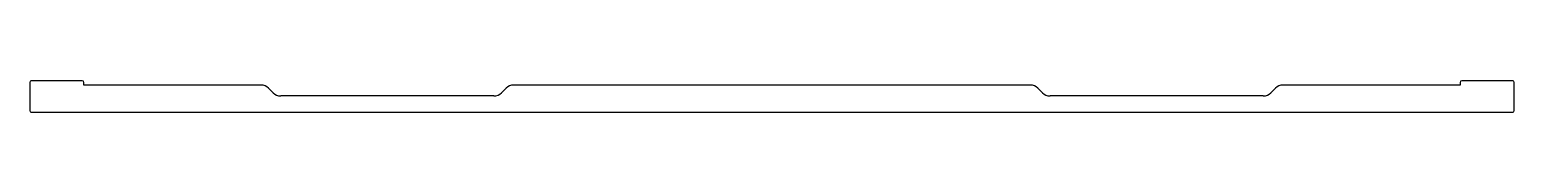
# Model space of a CAD drawing. Extents: x 2257 to 2531, y 1842 to 1848.
import ezdxf

# ---------------------------------------------------------------- set-up
doc = ezdxf.new("R2010")
doc.units = 0
doc.layers.get('0').update_dxf_attribs({"linetype": 'CONTINUOUS'})

msp = doc.modelspace()

# ---------------------------------------------------------------- linework, layer by layer
for p, q in [((2256.92, 1847.37), (2256.92, 1842.17)), ((2266.62, 1847.67), (2257.22, 1847.67)), ((2266.92, 1846.87), (2266.92, 1847.37)), ((2299.59, 1846.87), (2266.92, 1846.87)), ((2441.59, 1846.87), (2346.25, 1846.87)), ((2520.92, 1846.87), (2488.25, 1846.87)), ((2520.92, 1847.37), (2520.92, 1846.87)), ((2530.62, 1847.67), (2521.22, 1847.67)), ((2530.92, 1842.17), (2530.92, 1847.37)), ((2301.84, 1845.45), (2301.01, 1846.28)), ((2342.59, 1844.87), (2303.25, 1844.87)), ((2344.84, 1846.28), (2344.01, 1845.45)), ((2443.84, 1845.45), (2443.01, 1846.28)), ((2484.59, 1844.87), (2445.25, 1844.87)), ((2486.84, 1846.28), (2486.01, 1845.45)), ((2257.22, 1841.87), (2530.62, 1841.87))]:
    msp.add_line(p, q)
for centre, radius, start, end in [((2257.22, 1847.37), 0.3, 90, 180), ((2266.62, 1847.37), 0.3, 0, 90), ((2299.59, 1844.87), 2, 45.0001, 90), ((2346.25, 1844.87), 2, 90, 134.9999), ((2441.59, 1844.87), 2, 45.0001, 90), ((2488.25, 1844.87), 2, 90, 134.9999), ((2521.22, 1847.37), 0.3, 90, 180), ((2530.62, 1847.37), 0.3, 0, 90), ((2303.25, 1846.87), 2, 225.0001, 270), ((2342.59, 1846.87), 2, 270, 314.9999), ((2445.25, 1846.87), 2, 225.0001, 270), ((2484.59, 1846.87), 2, 270, 314.9999), ((2257.22, 1842.17), 0.3, 180, 270), ((2530.62, 1842.17), 0.3, 270, 0)]:
    msp.add_arc(centre, radius, start, end)

doc.saveas('drawing.dxf')
